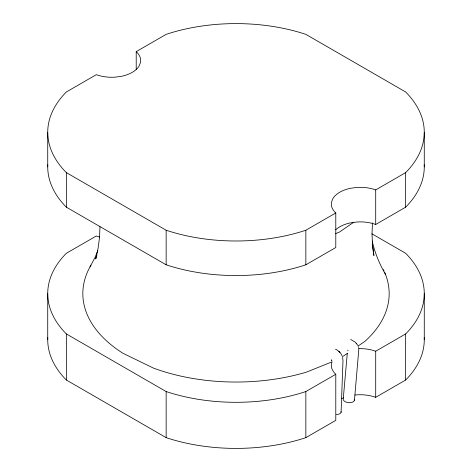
<?xml version="1.0" encoding="UTF-8"?>
<svg xmlns="http://www.w3.org/2000/svg" width="472" height="472" viewBox="0 0 472 472"><rect width="100%" height="100%" fill="white"/><g stroke="black" fill="none" stroke-linecap="round" stroke-linejoin="round"><path stroke-width="0.71" d="M341.085 412.327L342.985 360.897L342.642 357.569M99.993 226.672L99.515 237.546L98.076 248.337L95.692 258.992L96.978 254.821M372.485 222.931L372.007 233.805L372.485 244.702L373.924 255.57L372.225 244.13M347.268 353.622L343.238 398.999A5.646 3.086 5.1 0 0 349.15 402.693A5.646 3.086 5.1 0 0 354.383 399.365M354.46 400.179L358.856 348.814M97.875 250.679L94.907 257.712L90.005 266.875M353.428 222.465L339.279 232.165L335.391 233.728M342.224 356.897L347.534 353.257M358.041 346.053L365.033 341.262A153.164 88.429 0 0 0 384.55 272.073M136.213 69.29L136.213 51.637L166.15 34.356A140.278 80.989 0 0 1 305.85 34.356L405.643 91.969A140.278 80.989 0 0 1 405.643 172.622L405.643 207.19L375.706 224.477A28.928 16.703 0 0 0 357.044 221.993L350.708 222.819A28.928 16.703 0 0 0 335.734 229.711M136.213 51.637A28.928 16.703 0 0 1 140.514 62.41L139.081 66.068A28.928 16.703 0 0 1 121.292 76.34L114.956 77.166A28.928 16.703 0 0 1 96.294 74.682L66.357 91.969A140.278 80.989 0 0 0 66.357 172.622L166.15 230.236A140.278 80.989 0 0 0 305.85 230.236L335.787 212.955A28.928 16.703 0 0 1 331.486 202.181L332.919 198.523A28.928 16.703 0 0 1 350.708 188.251L357.044 187.425A28.928 16.703 0 0 1 375.706 189.909L405.643 172.622M47.778 164.752A140.278 80.989 0 0 0 66.357 207.19L166.15 264.804A140.278 80.989 0 0 0 305.85 264.804L335.787 247.523L335.787 212.955M99.462 237.003A28.928 16.703 0 0 1 96.294 236L66.357 253.287A140.278 80.989 0 0 0 66.357 333.94L166.15 391.553A140.278 80.989 0 0 0 305.85 391.553L335.787 374.272A28.928 16.703 0 0 1 331.486 363.499L332.158 361.782L306.481 372.125A153.164 88.429 0 0 1 153.477 368.107L122.891 353.239A153.164 88.429 0 0 1 91.013 265.105M358.478 348.666A28.928 16.703 0 0 1 375.706 351.227L405.643 333.94A140.278 80.989 0 0 0 405.643 253.287L371.954 233.835M47.778 337.592A140.278 80.989 0 0 0 66.357 380.031L166.15 437.644A140.278 80.989 0 0 0 305.85 437.644L335.787 420.363L335.787 374.272M354.903 395.017A28.928 16.703 0 0 1 375.706 397.318L405.643 380.031A140.278 80.989 0 0 0 424.222 337.592M350.678 339.474L355.044 342.041L357.876 345.392M335.503 349.15C338.341 350.501 340.802 352.773 342.023 355.705M331.332 359.64L331.786 360.708L331.751 360.266M339.592 352.071L339.952 352.436M338.861 351.339L339.309 351.787M356.266 343.173L356.602 343.516M347.728 350.13L348.059 350.784M385.594 274.627C379.618 264.149 374.792 252.915 372.243 241.092M358.46 346.814L358.655 347.545M424.269 132.296L424.269 166.864M424.269 293.613L424.269 339.704M405.643 333.94L405.643 380.031M375.706 189.909L375.706 224.477M375.706 351.227L375.706 397.318M305.85 230.236L305.85 264.804M305.85 391.553L305.85 437.644M166.15 230.236L166.15 264.804M166.15 391.553L166.15 437.644M66.357 172.622L66.357 207.19M66.357 333.94L66.357 380.031M47.731 132.296L47.731 166.864M47.731 293.613L47.731 339.704M424.222 164.752A140.278 80.989 0 0 1 405.643 207.19M341.049 411.625A5.646 2.679 2.1 0 1 336.365 414.563M341.575 398.669A28.928 16.703 0 0 1 343.51 397.802M383.37 269.518A153.164 88.429 0 0 1 383.978 270.798"/></g></svg>
